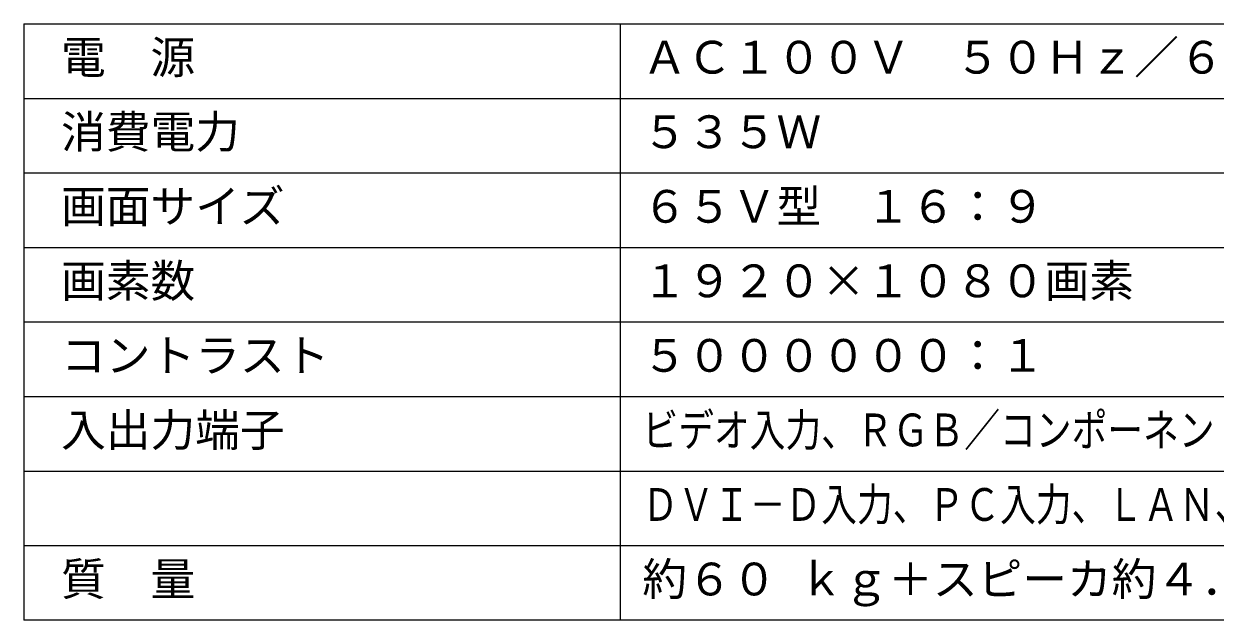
# Model space of a CAD drawing. Units: millimetres, scale not verified. Extents: x -62 to 63, y -56 to 57.
# Drawn here: x -62.5 to 17.4, y -56.5 to -16.5 of the extents above; entities that cross this region are included whole.
import ezdxf
from ezdxf.enums import TextEntityAlignment as Align

# ---------------------------------------------------------------- set-up
doc = ezdxf.new("R2010")
doc.units = ezdxf.units.MM
doc.header["$LTSCALE"] = 0.125
doc.layers.add('0-1_WAKU', color=1, linetype='Continuous', lineweight=18)
doc.layers.add('0-2_MOJI1', color=7, linetype='Continuous', lineweight=18)
doc.styles.add('ＭＳ ゴシック', font='')
doc.styles.get('ＭＳ ゴシック').set_extended_font_data('MS Gothic')

msp = doc.modelspace()

# ---------------------------------------------------------------- linework, layer by layer
at = {"layer": '0-1_WAKU', "color": 4}
for p, q in [((-62.4986, -16.4957), (-62.4986, -56.4957)), ((-62.4986, -16.4957), (62.5014, -16.4957)), ((-22.4986, -16.4957), (-22.4986, -56.4957)), ((62.5014, -56.4957), (-62.4986, -56.4957))]:
    msp.add_line(p, q, dxfattribs=at)
at = {"layer": '0-1_WAKU'}
for p, q in [((-62.4986, -21.4957), (62.5014, -21.4957)), ((-62.4986, -26.4957), (62.5014, -26.4957)), ((-62.4986, -31.4957), (62.5014, -31.4957)), ((-62.4986, -36.4957), (62.5014, -36.4957)), ((-62.4986, -41.4957), (62.5014, -41.4957)), ((-62.4986, -46.4957), (62.5014, -46.4957)), ((-62.4986, -51.4957), (62.5014, -51.4957))]:
    msp.add_line(p, q, dxfattribs=at)

# ---------------------------------------------------------------- texts
at = {"layer": '0-2_MOJI1', "style": 'ＭＳ ゴシック'}
for s, p in [('電  源', (-59.9986, -20.4957)), ('ＡＣ１００Ｖ\u3000５０Ｈｚ／６０Ｈｚ', (-20.9986, -20.4957)), ('消費電力', (-59.9986, -25.4957)), ('５３５Ｗ', (-20.9986, -25.4957)), ('画面サイズ', (-59.9986, -30.4957)), ('６５Ｖ型\u3000１６：９', (-20.9986, -30.4957)), ('画素数', (-59.9986, -35.4957)), ('１９２０×１０８０画素', (-20.9986, -35.4957)), ('コントラスト', (-59.9986, -40.4957)), ('５００００００：１', (-20.9986, -40.4957)), ('入出力端子', (-59.9986, -45.4957)), ('質\u3000量', (-59.9986, -55.4957)), ('約６０ ｋｇ＋スピーカ約４．４ ｋｇ', (-20.9986, -55.4957))]:
    msp.add_text(s, height=2.199, dxfattribs=at).set_placement(p, align=Align.BOTTOM_LEFT)
at = {"layer": '0-2_MOJI1', "style": 'ＭＳ ゴシック', "width": 0.8}
for s, p in [('ビデオ入力、ＲＧＢ／コンポーネントビデオ入力、ＨＤＭＩ入力', (-20.9986, -45.4957)), ('ＤＶＩ－Ｄ入力、ＰＣ入力、ＬＡＮ、ＲＳ２３２Ｃ、音声入力', (-20.9986, -50.4957))]:
    msp.add_text(s, height=2.199, dxfattribs=at).set_placement(p, align=Align.BOTTOM_LEFT)

doc.saveas('drawing.dxf')
